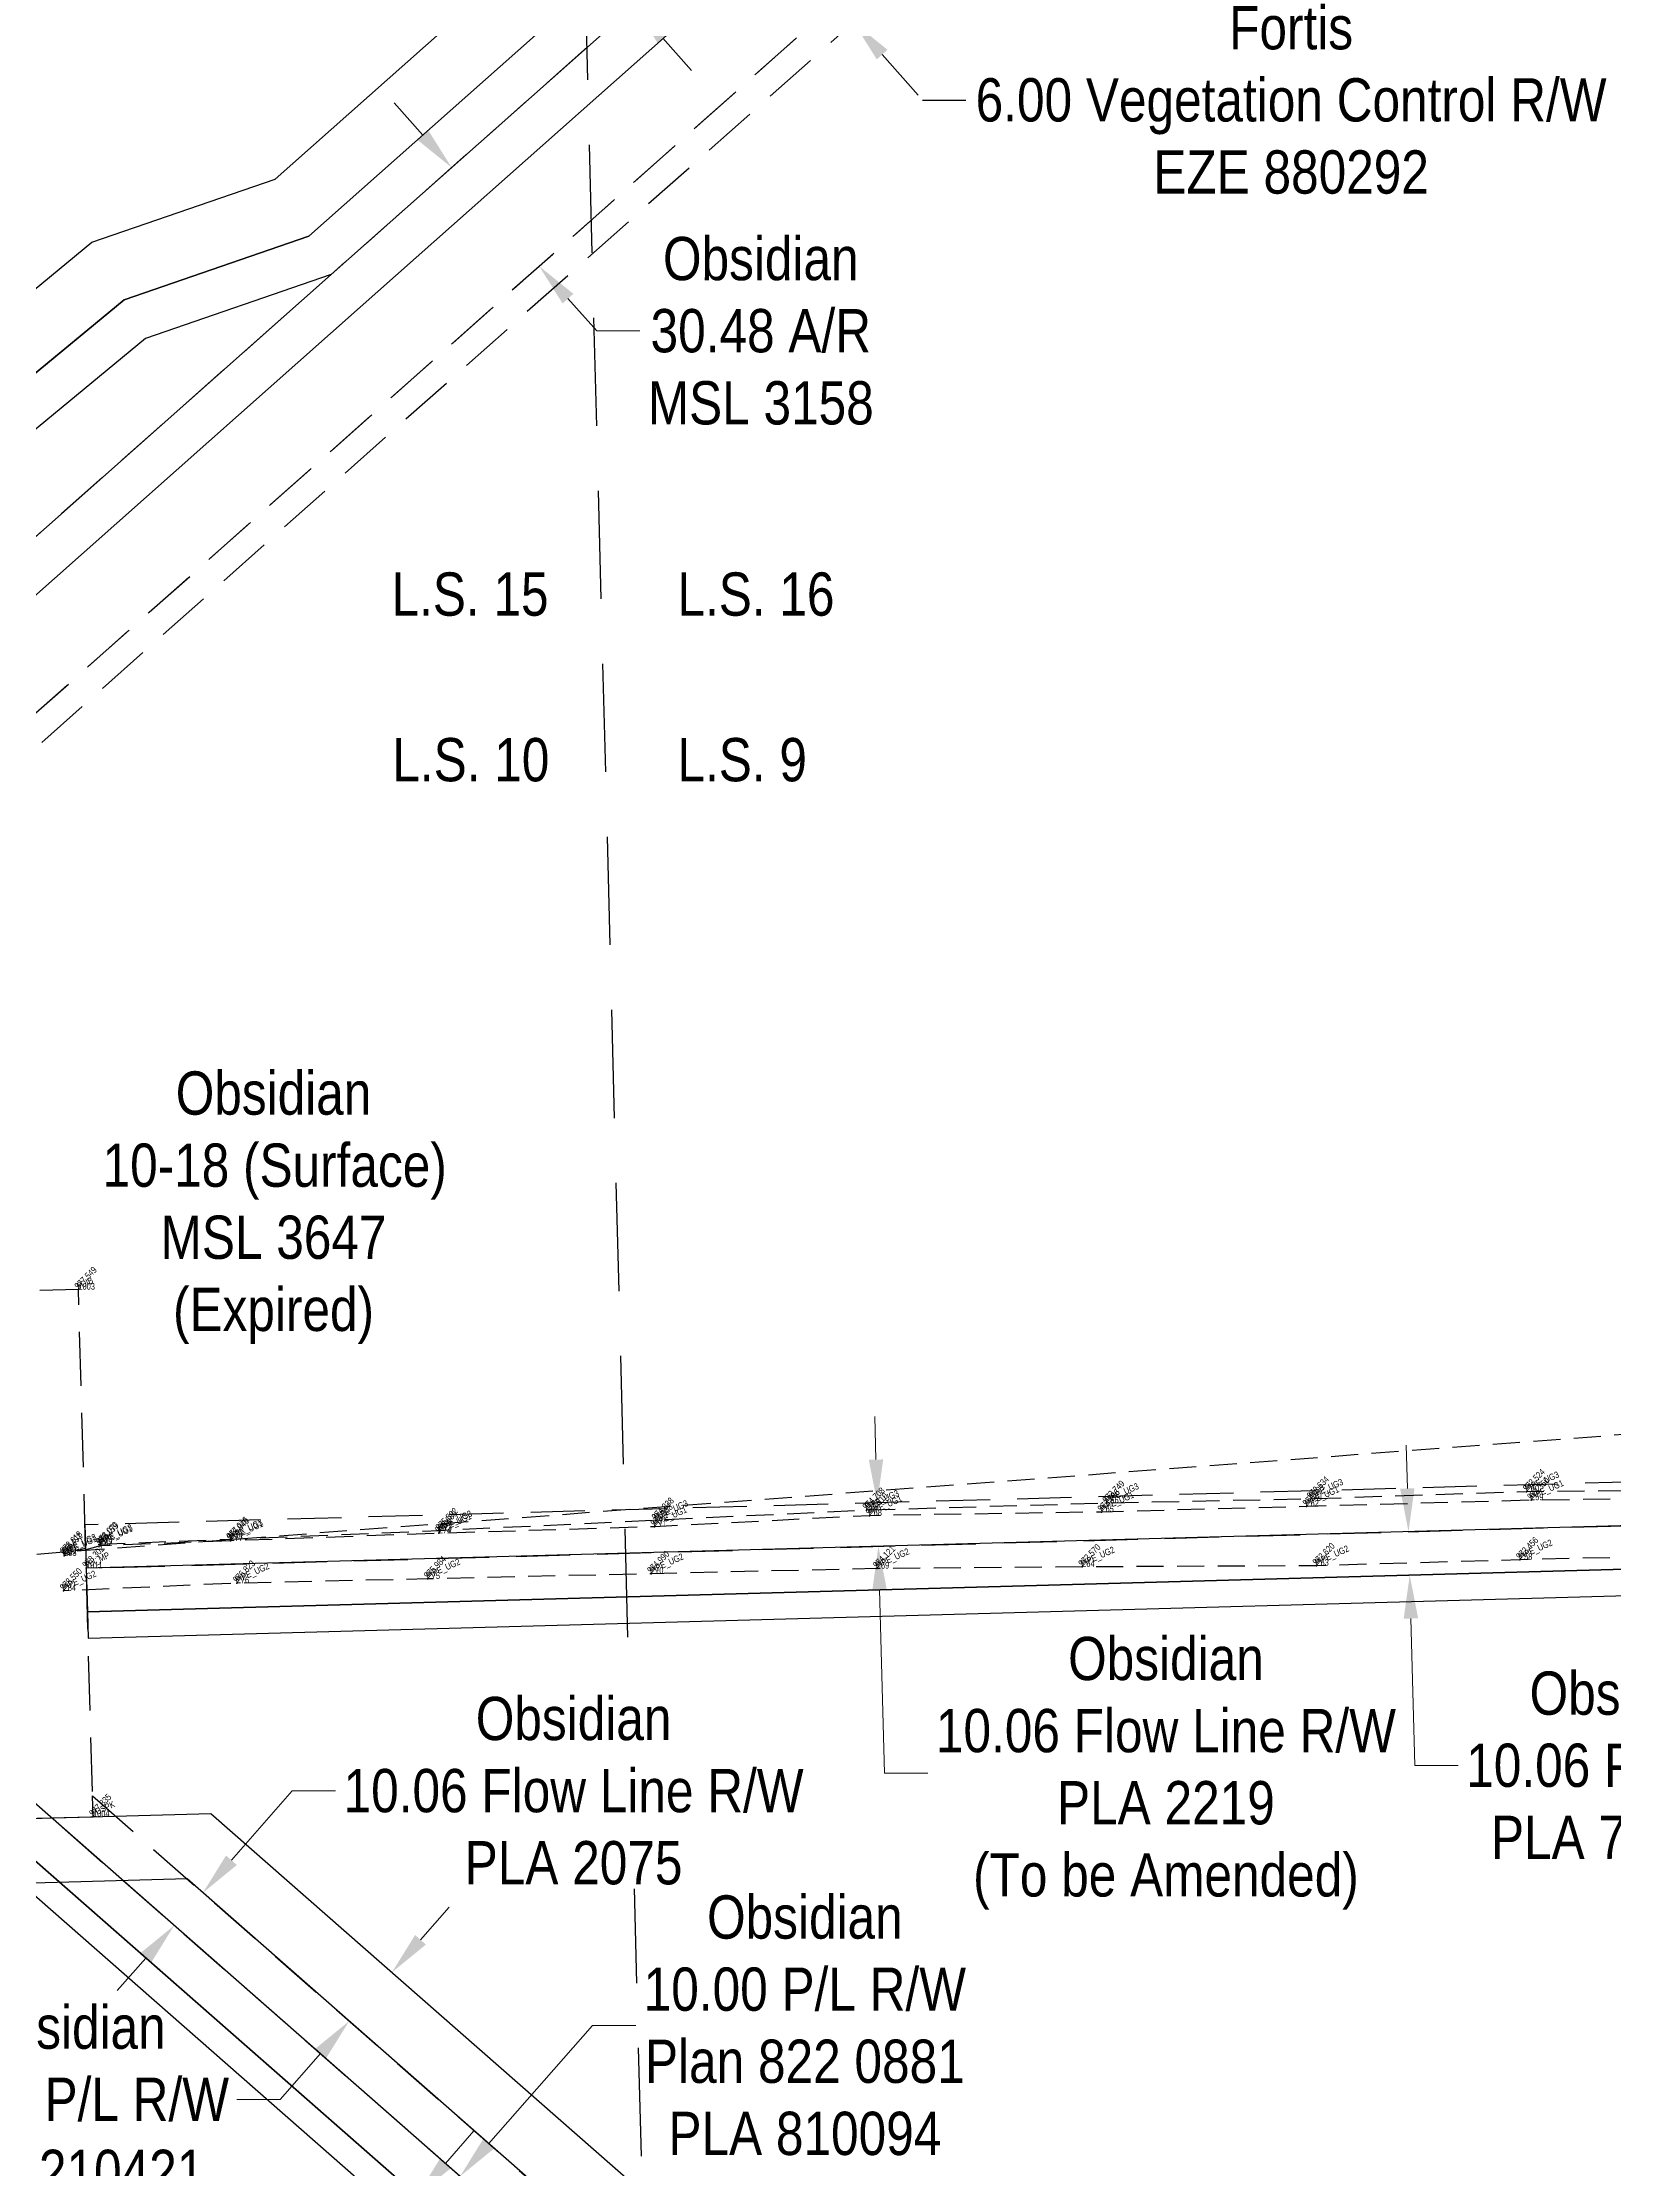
# Model space of a CAD drawing. Extents: x 623641 to 629563, y 5840932 to 5844881.
# Drawn here: x 625261.3 to 625624.6, y 5841204.8 to 5841696.3 of the extents above; entities that cross this region are included whole.
import ezdxf

# ---------------------------------------------------------------- set-up
doc = ezdxf.new("R2010")
doc.units = 0
doc.header["$LTSCALE"] = 5
doc.header["$PDSIZE"] = 0.5
for name, pattern in [('foc-ACCESSROAD', [3.75, 2.5, -1.25]), ('foc-FLOWLINE', [3.75, 2.5, -1.25]), ('foc-LSD', [8, 5, -3]), ('foc-TIELINE', [1.875, 1.25, -0.625]), ('UG_PIPE', [1.875, 1.25, -0.625])]:
    doc.linetypes.add(name, pattern=pattern)
doc.layers.get('Defpoints').update_dxf_attribs({"color": 9})
for name, color, linetype in [('AS-PIPE-UG', 44, 'UG_PIPE'), ('C-FLOWLINE', 13, 'foc-FLOWLINE'), ('C-RW', 13, 'Continuous'), ('C-WS', 13, 'foc-ACCESSROAD'), ('F-EZE', 190, 'foc-FLOWLINE'), ('L-SECTION-LSD', 7, 'foc-LSD'), ('L-TIE', 7, 'foc-TIELINE')]:
    doc.layers.add(name, color=color, linetype=linetype)
for name, color, linetype, lineweight in [('C-FLOWLINE-T', 13, 'Continuous', 9), ('C-RW-T', 13, 'Continuous', 9), ('C-WS-T', 13, 'Continuous', 9)]:
    doc.layers.add(name, color=color, linetype=linetype, lineweight=lineweight)
for name, color, linetype, plot in [('Z-DESCRIPTION', 4, 'Continuous', False), ('Z-ELEVATION', 2, 'Continuous', False), ('Z-MSPOINT', 7, 'Continuous', False), ('Z-POINTNUMBER', 6, 'Continuous', False)]:
    doc.layers.add(name, color=color, linetype=linetype, plot=plot)
doc.styles.add('100L', font='ARIALN.TTF', dxfattribs={"height": 11})
doc.styles.add('80CG', font='ARIALN.TTF', dxfattribs={"height": 10})
doc.styles.add('80L', font='ARIALN.TTF', dxfattribs={"height": 10})
doc.styles.add('DESCRIPTION', font='ARIALN.TTF', dxfattribs={"height": 2.5})
doc.styles.add('ELEVATION', font='ARIALN.TTF', dxfattribs={"height": 2.5})
doc.styles.add('POINTNUMBER', font='ARIALN.TTF', dxfattribs={"height": 2.5})
doc.dimstyles.new('Compass 5 000', dxfattribs={"dimscale": 5, "dimtxt": 9, "dimasz": 2, "dimexe": 0.2, "dimexo": 0.0625, "dimgap": 0.5, "dimtad": 0, "dimtih": 1, "dimtoh": 1, "dimzin": 0, "dimdsep": 46, "dimtxsty": '80CG', "dimcen": 0.1, "dimse1": 1, "dimse2": 1, "dimclrd": 256, "dimclrt": 256, "dimaunit": 1, "dimadec": 4, "dimazin": 0, "dimtfac": 0.06, "dimtofl": 0, "dimtmove": 0, "dimatfit": 1, "dimfxl": 0.2, "dimtolj": 1, "dimtzin": 0, "dimlwd": -1, "dimarcsym": 0})

# ---------------------------------------------------------------- blocks, each defined once
blk = doc.blocks.new('*D637')
at = {"layer": 'Defpoints', "color": 0, "transparency": 16777216}
for p in [(625495.39, 5841750.45), (625499.38, 5841745.96), (625448.75, 5841701.04)]:
    blk.add_point(p, dxfattribs=at)
at = {"layer": 'F-EZE', "transparency": 16777216}
for p, q in [((625438.13, 5841713.01), (625431.49, 5841720.49)), ((625455.39, 5841693.56), (625464.73, 5841683.03)), ((625464.73, 5841683.03), (625474.73, 5841683.03))]:
    blk.add_line(p, q, dxfattribs=at)
for points in [[(625439.38, 5841714.12), (625436.88, 5841711.91), (625444.77, 5841705.53)], [(625456.63, 5841694.67), (625454.14, 5841692.46), (625448.75, 5841701.04)]]:
    blk.add_solid(points, dxfattribs=at)
at = {"layer": 'F-EZE', "transparency": 16777216, "insert": (625549.89, 5841683.03), "char_height": 10, "attachment_point": 5, "style": '80CG'}
blk.add_mtext('\\A1;Fortis\\P6.00 Vegetation Control R/W\\PEZE 880292', dxfattribs=at)
blk = doc.blocks.new('*D598')
at = {"layer": 'C-FLOWLINE-T', "transparency": 16777216}
for p, q in [((625453.95, 5841368.83), (625453.68, 5841378.82)), ((625454.78, 5841338.78), (625455.96, 5841296.36)), ((625455.96, 5841296.36), (625465.96, 5841296.36))]:
    blk.add_line(p, q, dxfattribs=at)
for points in [[(625455.62, 5841368.87), (625452.29, 5841368.78), (625454.23, 5841358.83)], [(625456.45, 5841338.83), (625453.12, 5841338.74), (625454.51, 5841348.78)]]:
    blk.add_solid(points, dxfattribs=at)
at = {"layer": 'Defpoints', "color": 0, "transparency": 16777216}
for p in [(625427.2, 5841358.08), (625454.23, 5841358.83), (625427.48, 5841348.03)]:
    blk.add_point(p, dxfattribs=at)
at = {"layer": 'C-FLOWLINE-T', "transparency": 16777216, "insert": (625520.96, 5841296.36), "char_height": 10, "attachment_point": 5, "style": '80CG'}
blk.add_mtext('\\A1;Obsidian\\P10.06 Flow Line R/W\\PPLA 2219\\P(To be Amended)', dxfattribs=at)
blk = doc.blocks.new('*D600')
at = {"layer": 'C-FLOWLINE-T', "transparency": 16777216}
for p, q in [((625305, 5841276.24), (625319.07, 5841292.26)), ((625319.07, 5841292.26), (625329.07, 5841292.26)), ((625285.18, 5841253.64), (625278.58, 5841246.13))]:
    blk.add_line(p, q, dxfattribs=at)
for points in [[(625303.75, 5841277.33), (625306.26, 5841275.14), (625298.41, 5841268.72)], [(625283.93, 5841254.74), (625286.43, 5841252.54), (625291.77, 5841261.16)]]:
    blk.add_solid(points, dxfattribs=at)
at = {"layer": 'Defpoints', "color": 0, "transparency": 16777216}
for p in [(625285.49, 5841280.05), (625278.86, 5841272.49), (625291.77, 5841261.16)]:
    blk.add_point(p, dxfattribs=at)
at = {"layer": 'C-FLOWLINE-T', "transparency": 16777216, "insert": (625384.07, 5841292.26), "char_height": 10, "attachment_point": 5, "style": '80CG', "bg_fill": 3, "box_fill_scale": 1.1, "bg_fill_color": 256, "bg_fill_true_color": 13158600, "bg_fill_transparency": 0}
blk.add_mtext('\\A1;Obsidian\\P10.06 Flow Line R/W\\PPLA 2075', dxfattribs=at)
blk = doc.blocks.new('*D604')
at = {"layer": 'C-RW-T', "transparency": 16777216}
for p, q in [((625349.25, 5841674.93), (625342.62, 5841682.41)), ((625382.77, 5841637.16), (625389.41, 5841629.68)), ((625389.41, 5841629.68), (625399.41, 5841629.68))]:
    blk.add_line(p, q, dxfattribs=at)
for points in [[(625350.5, 5841676.04), (625348.01, 5841673.83), (625355.89, 5841667.45)], [(625384.02, 5841638.27), (625381.52, 5841636.05), (625376.13, 5841644.64)]]:
    blk.add_solid(points, dxfattribs=at)
at = {"layer": 'Defpoints', "color": 0, "transparency": 16777216}
for p in [(625344.29, 5841657.16), (625376.13, 5841644.64), (625364.53, 5841634.35)]:
    blk.add_point(p, dxfattribs=at)
at = {"layer": 'C-RW-T', "transparency": 16777216, "insert": (625427.33, 5841629.68), "char_height": 10, "attachment_point": 5, "style": '80CG'}
blk.add_mtext('\\A1;Obsidian\\P30.48 A/R\\PMSL 3158', dxfattribs=at)
blk = doc.blocks.new('*D612')
at = {"layer": 'C-RW-T', "transparency": 16777216}
for p, q in [((625479.25, 5841820.55), (625469.25, 5841820.55)), ((625494.28, 5841803.61), (625479.25, 5841820.55)), ((625514.24, 5841781.12), (625520.87, 5841773.64))]:
    blk.add_line(p, q, dxfattribs=at)
for points in [[(625495.53, 5841804.71), (625493.04, 5841802.5), (625500.92, 5841796.13)], [(625515.48, 5841782.23), (625512.99, 5841780.01), (625507.6, 5841788.6)]]:
    blk.add_solid(points, dxfattribs=at)
at = {"layer": 'Defpoints', "color": 0, "transparency": 16777216}
for p in [(625500.92, 5841796.13), (625295.46, 5841613.84), (625302.14, 5841606.31)]:
    blk.add_point(p, dxfattribs=at)
at = {"layer": 'C-RW-T', "transparency": 16777216, "insert": (625430.16, 5841820.55), "char_height": 10, "attachment_point": 5, "style": '80CG'}
blk.add_mtext('\\A1;Obsidian\\P10.06 P/L R/W\\PPLA 780289', dxfattribs=at)
blk = doc.blocks.new('*D614')
at = {"layer": 'C-RW-T', "transparency": 16777216}
for p, q in [((625348.69, 5841257.85), (625355.28, 5841265.36)), ((625325.61, 5841231.55), (625316.28, 5841220.92)), ((625316.28, 5841220.92), (625306.28, 5841220.92))]:
    blk.add_line(p, q, dxfattribs=at)
for points in [[(625347.44, 5841258.95), (625349.94, 5841256.75), (625342.09, 5841250.33)], [(625324.35, 5841232.65), (625326.86, 5841230.45), (625332.2, 5841239.06)]]:
    blk.add_solid(points, dxfattribs=at)
at = {"layer": 'Defpoints', "color": 0, "transparency": 16777216}
for p in [(625317.16, 5841272.21), (625307.27, 5841260.94), (625342.09, 5841250.33)]:
    blk.add_point(p, dxfattribs=at)
at = {"layer": 'C-RW-T', "transparency": 16777216, "insert": (625267.2, 5841220.92), "char_height": 10, "attachment_point": 5, "style": '80CG'}
blk.add_mtext('\\A1;Obsidian\\P15.00 P/L R/W\\PPLA 210421', dxfattribs=at)
blk = doc.blocks.new('*D615')
at = {"layer": 'C-RW-T', "transparency": 16777216}
for p, q in [((625364.44, 5841210.7), (625388.43, 5841238.04)), ((625388.43, 5841238.04), (625398.43, 5841238.04)), ((625344.65, 5841188.15), (625338.06, 5841180.64))]:
    blk.add_line(p, q, dxfattribs=at)
for points in [[(625363.18, 5841211.8), (625365.69, 5841209.6), (625357.84, 5841203.18)], [(625343.4, 5841189.25), (625345.9, 5841187.05), (625351.25, 5841195.67)]]:
    blk.add_solid(points, dxfattribs=at)
at = {"layer": 'Defpoints', "color": 0, "transparency": 16777216}
for p in [(625291, 5841261.84), (625284.41, 5841254.33), (625357.84, 5841203.18)]:
    blk.add_point(p, dxfattribs=at)
at = {"layer": 'C-RW-T', "transparency": 16777216, "insert": (625437.52, 5841238.04), "char_height": 10, "attachment_point": 5, "style": '80CG'}
blk.add_mtext('\\A1;Obsidian\\P10.00 P/L R/W\\PPlan 822 0881\\PPLA 810094', dxfattribs=at)
blk = doc.blocks.new('*D616')
at = {"layer": 'C-RW-T', "transparency": 16777216}
for p, q in [((625354.45, 5841206.16), (625361.05, 5841213.68)), ((625337.24, 5841186.55), (625325.09, 5841172.7)), ((625325.09, 5841172.7), (625315.09, 5841172.7))]:
    blk.add_line(p, q, dxfattribs=at)
for points in [[(625353.2, 5841207.26), (625355.7, 5841205.06), (625347.86, 5841198.65)], [(625335.98, 5841187.65), (625338.49, 5841185.45), (625343.83, 5841194.06)]]:
    blk.add_solid(points, dxfattribs=at)
at = {"layer": 'Defpoints', "color": 0, "transparency": 16777216}
for p in [(625343.83, 5841194.06), (625358.99, 5841188.87), (625354.97, 5841184.29)]:
    blk.add_point(p, dxfattribs=at)
at = {"layer": 'C-RW-T', "transparency": 16777216, "insert": (625278.78, 5841172.7), "char_height": 10, "attachment_point": 5, "style": '80CG'}
blk.add_mtext('\\A1;Obsidian\\P6.10 P/L R/W\\PPLA 4375', dxfattribs=at)
blk = doc.blocks.new('*D618')
at = {"layer": 'C-RW-T', "transparency": 16777216}
for p, q in [((625576.75, 5841362.17), (625576.47, 5841372.16)), ((625577.58, 5841332.12), (625578.52, 5841298.12)), ((625578.52, 5841298.12), (625588.52, 5841298.12))]:
    blk.add_line(p, q, dxfattribs=at)
for points in [[(625578.41, 5841362.21), (625575.08, 5841362.12), (625577.02, 5841352.17)], [(625579.25, 5841332.17), (625575.91, 5841332.07), (625577.3, 5841342.12)]]:
    blk.add_solid(points, dxfattribs=at)
at = {"layer": 'Defpoints', "color": 0, "transparency": 16777216}
for p in [(625577.02, 5841352.17), (625648.4, 5841354.14), (625648.68, 5841344.09)]:
    blk.add_point(p, dxfattribs=at)
at = {"layer": 'C-RW-T', "transparency": 16777216, "insert": (625627.61, 5841298.12), "char_height": 10, "attachment_point": 5, "style": '80CG'}
blk.add_mtext('\\A1;Obsidian\\P10.06 P/L R/W\\PPLA 780287', dxfattribs=at)
blk = doc.blocks.new('*D628')
at = {"layer": 'C-RW-T', "transparency": 16777216}
for p, q in [((625374.83, 5841731.06), (625364.83, 5841731.06)), ((625384.76, 5841719.87), (625374.83, 5841731.06)), ((625404.7, 5841697.39), (625411.34, 5841689.91))]:
    blk.add_line(p, q, dxfattribs=at)
for points in [[(625386, 5841720.98), (625383.51, 5841718.77), (625391.39, 5841712.39)], [(625405.95, 5841698.5), (625403.46, 5841696.29), (625398.07, 5841704.87)]]:
    blk.add_solid(points, dxfattribs=at)
at = {"layer": 'Defpoints', "color": 0, "transparency": 16777216}
for p in [(625405.66, 5841725.05), (625412.34, 5841717.53), (625391.39, 5841712.39)]:
    blk.add_point(p, dxfattribs=at)
at = {"layer": 'C-RW-T', "transparency": 16777216, "insert": (625325.75, 5841731.06), "char_height": 10, "attachment_point": 5, "style": '80CG'}
blk.add_mtext('\\A1;Obsidian\\P10.06 P/L R/W\\PPlan 4505 NY\\PPLA 2272', dxfattribs=at)

msp = doc.modelspace()

# ---------------------------------------------------------------- linework, layer by layer
at = {"layer": 'AS-PIPE-UG', "flags": 128}
for points in [[(625891.596, 5841452.595), (625892.328, 5841446.692), (625895.236, 5841435.265), (625903.335, 5841385.014), (625903.879, 5841376.945), (625904.052, 5841375.045), (625903.056, 5841374.508), (625891.672, 5841373.368), (625866.648, 5841372.896), (625840.159, 5841370.973), (625825.218, 5841368.904), (625813.297, 5841367.066), (625805.455, 5841366.79), (625752.719, 5841364.508), (625703.695, 5841362.992), (625653.646, 5841361.801), (625604.311, 5841361.416), (625554.408, 5841359.713), (625507.158, 5841358.739), (625451.739, 5841357.127), (625402.997, 5841354.794), (625353.066, 5841352.395), (625304.702, 5841350.361), (625274.602, 5841349.213), (625266.269, 5841347.021)], [(626857.153, 5841417.368), (626853.072, 5841415.72), (626843.406, 5841411.144), (626826.634, 5841404.687), (626800.105, 5841400.162), (626774.723, 5841398.764), (626748.145, 5841398.158), (626713.273, 5841397.626), (626609.393, 5841395.335), (626494.269, 5841391.23), (626407.654, 5841386.618), (626329.632, 5841387.225), (626301.626, 5841385.786), (626207.832, 5841384.073), (626143.092, 5841381.014), (626084.366, 5841379.136), (626021.693, 5841377.112), (625960.703, 5841375.566), (625891.648, 5841372.586), (625844.726, 5841368.925), (625825.431, 5841366.413), (625807.614, 5841364.423), (625752.854, 5841362.425), (625704.746, 5841361.894), (625654.163, 5841360.094), (625605.341, 5841359.454), (625553.438, 5841357.989), (625506.039, 5841356.718), (625452.454, 5841355.87), (625402.737, 5841353.303), (625352.943, 5841351.793), (625304.81, 5841350.056), (625274.625, 5841348.925), (625266.332, 5841346.594)], [(626324.491, 5841285.236), (626319.613, 5841298.48), (626316.601, 5841307.969), (626310.404, 5841366.332), (626309.803, 5841370.461), (626309.437, 5841373.542), (626308.351, 5841374.844), (626303.974, 5841375.221), (626295.144, 5841375.276), (626247.399, 5841373.653), (626201.412, 5841372.923), (626143.875, 5841375.11), (626088.256, 5841372.349), (626011.619, 5841370.218), (625961.987, 5841368.882), (625905.534, 5841365.171), (625863.523, 5841363.147), (625842.397, 5841360.812), (625833.227, 5841358.621), (625813.911, 5841353.783), (625795.785, 5841352.025), (625752.759, 5841349.851), (625705.775, 5841347.541), (625652.632, 5841346.86), (625602.77, 5841345.673), (625555.735, 5841344.308), (625501.606, 5841344.039), (625454.143, 5841343.643), (625401.973, 5841342.458), (625350.345, 5841341.256), (625306.224, 5841340.269), (625266.22, 5841338.503)]]:
    msp.add_lwpolyline(points, dxfattribs=at)
at = {"layer": 'C-FLOWLINE', "flags": 128}
msp.add_lwpolyline([(625798.993, 5841368.373), (625271.147, 5841353.763), (625271.429, 5841343.711), (625804.28, 5841358.459)], close=True, dxfattribs=at)
at = {"layer": 'C-FLOWLINE'}
msp.add_lwpolyline([(625472.537, 5841102.528), (625263.428, 5841286.037), (625273.014, 5841286.302), (625272.881, 5841291.121), (625473.721, 5841114.868)], dxfattribs=at)
at = {"layer": 'C-RW', "flags": 128}
for points in [[(625838.391, 5842082.082), (625813.833, 5842060.295), (625784.336, 5842034.124), (625718.879, 5841976.047), (625629.524, 5841896.773), (625512.468, 5841792.917), (625334.714, 5841635.211), (625235.9, 5841547.541), (625221.33, 5841534.614), (625220.877, 5841547.667), (625235.447, 5841560.594), (625328.034, 5841642.739), (625505.788, 5841800.445), (625622.845, 5841904.3), (625660.393, 5841937.614), (625675.604, 5841951.109), (625702.426, 5841974.907), (625783.995, 5842047.276), (625813.493, 5842073.447), (625822.758, 5842081.667)], [(625218.863, 5841605.743), (625272.72, 5841650.188), (625315.141, 5841664.806), (625484.043, 5841814.661)], [(625209.729, 5841578.744), (625280.178, 5841636.882), (625322.862, 5841651.592), (625497.064, 5841806.149)], [(625497.064, 5841806.149), (625322.862, 5841651.592), (625280.178, 5841636.882), (625234.246, 5841598.977)], [(625505.788, 5841800.445), (625328.034, 5841642.739), (625285.174, 5841627.969), (625210.168, 5841566.069)], [(625899.004, 5841095.797), (625835.084, 5841323.37), (625812.952, 5841358.699), (625271.429, 5841343.711), (625271.707, 5841333.658), (625807.476, 5841348.487), (625825.795, 5841319.238), (625888.884, 5841095.634)]]:
    msp.add_lwpolyline(points, dxfattribs=at)
at = {"layer": 'C-RW'}
for points in [[(625465.927, 5841095.028), (625185.217, 5841341.373), (625184.888, 5841354.962), (625472.537, 5841102.528)], [(625473.721, 5841114.868), (625294.776, 5841271.906), (625188.154, 5841268.949), (625187.2, 5841303.323), (625202.189, 5841303.739), (625202.727, 5841284.354), (625300.243, 5841287.059), (625486.482, 5841123.619)], [(625459.342, 5841092.694), (625239.774, 5841285.382), (625248.736, 5841285.63), (625465.927, 5841095.028)]]:
    msp.add_lwpolyline(points, dxfattribs=at)
at = {"layer": 'C-RW', "flags": 128}
msp.add_lwpolyline([(625271.876, 5841327.563), (625811.225, 5841342.491), (625807.476, 5841348.487), (625271.707, 5841333.658)], close=True, dxfattribs=at)
at = {"layer": 'C-WS', "flags": 128}
for points in [[(624901.09, 5841263.948), (624990.146, 5841342.959), (625029.632, 5841377.992), (625040.849, 5841387.943), (625065.049, 5841409.415), (625076.308, 5841419.404), (625087.938, 5841429.723), (625091.65, 5841433.016), (625099.206, 5841439.719), (625103.713, 5841443.718), (625116.613, 5841455.163), (625124.14, 5841461.841), (625196.306, 5841525.867), (625211.108, 5841539), (625220.877, 5841547.667), (625328.034, 5841642.739), (625505.788, 5841800.445), (625622.845, 5841904.3), (625660.393, 5841937.614), (625675.604, 5841951.109), (625702.426, 5841974.907), (625783.995, 5842047.275), (625813.493, 5842073.447), (625822.758, 5842081.667)], [(625870.131, 5842082.926), (625814.524, 5842033.59), (625785.026, 5842007.419), (625752.276, 5841978.362), (625643.085, 5841881.487), (625622.373, 5841863.11), (625614.822, 5841856.411), (625614.331, 5841855.976), (625590.31, 5841834.663), (625526.03, 5841777.632), (625222.25, 5841508.114), (625212.48, 5841499.446), (625197.678, 5841486.314), (625145.26, 5841439.808), (625137.733, 5841433.13), (625121.396, 5841418.635), (625098.5, 5841398.321), (625087.24, 5841388.332), (625049.899, 5841355.202), (624991.17, 5841303.097), (624902.57, 5841224.491)]]:
    msp.add_lwpolyline(points, dxfattribs=at)
msp.add_lwpolyline([(625157.375, 5841405.025), (625132.593, 5841428.569), (625109.718, 5841408.274), (625117.437, 5841400.941), (625122.076, 5841233.353), (625189.086, 5841235.208), (625187.737, 5841283.942), (625273.014, 5841286.302), (625269.642, 5841408.133)], close=True, dxfattribs=at)
at = {"layer": 'F-EZE', "flags": 128}
msp.add_lwpolyline([(625237.089, 5841513.252), (625222.52, 5841500.327), (625222.25, 5841508.114), (625236.819, 5841521.039), (625526.03, 5841777.632), (625590.31, 5841834.663), (625592.53, 5841828.607), (625530.014, 5841773.141), (625237.089, 5841513.252)], close=True, dxfattribs=at)
at = {"layer": 'L-SECTION-LSD'}
msp.add_line((625380.464, 5841952.615), (625401.186, 5841148.484), dxfattribs=at)
at = {"layer": 'L-TIE'}
msp.add_line((625185.206, 5841341.367), (625822.291, 5841389.438), dxfattribs=at)
at = {"layer": 'Z-MSPOINT'}
for p in [(625269.631, 5841408.118, 977.549), (625604.311, 5841361.416, 972.524), (625451.739, 5841357.127, 974.708), (625452.454, 5841355.87, 974.31), (625506.039, 5841356.718, 972.786), (625507.158, 5841358.739, 972.749), (625553.438, 5841357.989, 972.701), (625554.408, 5841359.713, 972.634), (625605.341, 5841359.454, 972.35), (625352.943, 5841351.793, 975.689), (625353.066, 5841352.395, 975.592), (625402.737, 5841353.303, 974.938), (625402.997, 5841354.794, 974.838), (625266.269, 5841347.021, 978.618), (625266.332, 5841346.594, 978.492), (625274.602, 5841349.213, 978.07), (625274.625, 5841348.925, 978.159), (625304.702, 5841350.361, 977.026), (625304.81, 5841350.056, 976.94), (625271.418, 5841343.705, 978.302), (625350.345, 5841341.256, 975.984), (625401.973, 5841342.458, 974.99), (625454.143, 5841343.643, 974.121), (625501.606, 5841344.039, 972.57), (625555.735, 5841344.308, 972.62), (625602.77, 5841345.673, 972.456), (625266.22, 5841338.503, 978.55), (625306.224, 5841340.269, 976.823), (625273.003, 5841286.305, 977.835)]:
    msp.add_point(p, dxfattribs=at)

# ---------------------------------------------------------------- texts
at = {"layer": 'C-WS-T', "insert": (625274.537, 5841458.551), "char_height": 9.99645, "attachment_point": 1, "style": '80L'}
msp.add_mtext_dynamic_manual_height_columns('\\pi17.58847;Obsidian\\P\\pi0.67769;10-18 (Surface)\\P\\pi14.0938;MSL 3647\\P\\pi16.96454;(Expired)', width=78.99495, gutter_width=50, heights=[0], dxfattribs=at)
at = {"layer": 'Z-DESCRIPTION', "style": 'DESCRIPTION'}
for s, p in [('FDIB', (625269.631, 5841408.118)), ('PIPE_UG3', (625604.311, 5841361.416)), ('PIPE_UG3', (625451.739, 5841357.127)), ('PIPE_UG1', (625506.039, 5841356.718)), ('PIPE_UG3', (625507.158, 5841358.739)), ('PIPE_UG1', (625553.438, 5841357.989)), ('PIPE_UG3', (625554.408, 5841359.713)), ('PIPE_UG1', (625605.341, 5841359.454)), ('PIPE_UG1', (625352.943, 5841351.793)), ('PIPE_UG3', (625353.066, 5841352.395)), ('PIPE_UG1', (625402.737, 5841353.303)), ('PIPE_UG3', (625402.997, 5841354.794)), ('PIPE_UG1', (625452.454, 5841355.87)), ('PIPE_UG3', (625266.269, 5841347.021)), ('PIPE_UG1', (625266.332, 5841346.594)), ('PIPE_UG3', (625274.602, 5841349.213)), ('PIPE_UG1', (625274.625, 5841348.925)), ('PIPE_UG3', (625304.702, 5841350.361)), ('PIPE_UG1', (625304.81, 5841350.056)), ('PLI_MP', (625271.418, 5841343.705)), ('PIPE_UG2', (625401.973, 5841342.458)), ('PIPE_UG2', (625454.143, 5841343.643)), ('PIPE_UG2', (625501.606, 5841344.039)), ('PIPE_UG2', (625555.735, 5841344.308)), ('PIPE_UG2', (625602.77, 5841345.673)), ('PIPE_UG2', (625266.22, 5841338.503)), ('PIPE_UG2', (625306.224, 5841340.269)), ('PIPE_UG2', (625350.345, 5841341.256)), ('FDSPK', (625273.003, 5841286.305))]:
    msp.add_text(s, height=1.5, rotation=24, dxfattribs=at).set_placement(p)
at = {"layer": 'Z-ELEVATION', "style": 'ELEVATION'}
for s, p in [('977.549', (625269.631, 5841408.118)), ('972.524', (625604.311, 5841361.416)), ('974.708', (625451.739, 5841357.127)), ('974.310', (625452.454, 5841355.87)), ('972.786', (625506.039, 5841356.718)), ('972.749', (625507.158, 5841358.739)), ('972.701', (625553.438, 5841357.989)), ('972.634', (625554.408, 5841359.713)), ('972.350', (625605.341, 5841359.454)), ('975.689', (625352.943, 5841351.793)), ('975.592', (625353.066, 5841352.395)), ('974.938', (625402.737, 5841353.303)), ('974.838', (625402.997, 5841354.794)), ('978.618', (625266.269, 5841347.021)), ('978.492', (625266.332, 5841346.594)), ('978.070', (625274.602, 5841349.213)), ('978.159', (625274.625, 5841348.925)), ('977.026', (625304.702, 5841350.361)), ('976.940', (625304.81, 5841350.056)), ('978.302', (625271.418, 5841343.705)), ('975.984', (625350.345, 5841341.256)), ('974.990', (625401.973, 5841342.458)), ('974.121', (625454.143, 5841343.643)), ('972.570', (625501.606, 5841344.039)), ('972.620', (625555.735, 5841344.308)), ('972.456', (625602.77, 5841345.673)), ('978.550', (625266.22, 5841338.503)), ('976.823', (625306.224, 5841340.269)), ('977.835', (625273.003, 5841286.305))]:
    msp.add_text(s, height=1.5, rotation=44.99999, dxfattribs=at).set_placement(p)
at = {"layer": 'Z-POINTNUMBER', "style": 'POINTNUMBER'}
for s, p in [('1003', (625269.631, 5841408.118)), ('261', (625554.408, 5841359.713)), ('260', (625604.311, 5841361.416)), ('259', (625605.341, 5841359.454)), ('272', (625402.997, 5841354.794)), ('267', (625451.739, 5841357.127)), ('268', (625452.454, 5841355.87)), ('265', (625506.039, 5841356.718)), ('266', (625507.158, 5841358.739)), ('262', (625553.438, 5841357.989)), ('278', (625304.702, 5841350.361)), ('277', (625304.81, 5841350.056)), ('274', (625352.943, 5841351.793)), ('273', (625353.066, 5841352.395)), ('271', (625402.737, 5841353.303)), ('280', (625266.269, 5841347.021)), ('283', (625266.332, 5841346.594)), ('279', (625274.602, 5841349.213)), ('282', (625274.625, 5841348.925)), ('258', (625602.77, 5841345.673)), ('1011', (625271.418, 5841343.705)), ('276', (625306.224, 5841340.269)), ('275', (625350.345, 5841341.256)), ('270', (625401.973, 5841342.458)), ('269', (625454.143, 5841343.643)), ('264', (625501.606, 5841344.039)), ('263', (625555.735, 5841344.308)), ('284', (625266.22, 5841338.503)), ('1004', (625273.003, 5841286.305))]:
    msp.add_text(s, height=1.5, dxfattribs=at).set_placement(p)

# ---------------------------------------------------------------- dimensions: what is measured, and where the dimension line sits
at = {"layer": 'C-FLOWLINE-T', "color": 6}
dim = msp.add_linear_dim(base=(625454.23, 5841358.831), p1=(625427.476, 5841348.03), p2=(625427.198, 5841358.082), angle=91.58537, text='Obsidian\\P10.06 Flow Line R/W\\PPLA 2219\\P(To be Amended)', dimstyle='Compass 5 000', dxfattribs=at)
dim.commit()
dim.dimension.update_dxf_attribs({"geometry": '*D598', "text_midpoint": (625520.959, 5841296.36), "dimtype": 161})
at = {"layer": 'C-RW-T'}
dim = msp.add_linear_dim(base=(625500.92, 5841796.128), p1=(625302.14, 5841606.311), p2=(625295.461, 5841613.839), angle=131.58016, text='Obsidian\\P10.06 P/L R/W\\PPLA 780289', dimstyle='Compass 5 000', dxfattribs=at)
dim.commit()
dim.dimension.update_dxf_attribs({"geometry": '*D612', "text_midpoint": (625430.165, 5841820.552), "dimtype": 161})
at = {"layer": 'C-RW-T', "color": 5}
dim = msp.add_linear_dim(base=(625391.392, 5841712.393), p1=(625412.336, 5841717.533), p2=(625405.663, 5841725.055), angle=131.58024, text='Obsidian\\P10.06 P/L R/W\\PPlan 4505 NY\\PPLA 2272', dimstyle='Compass 5 000', dxfattribs=at)
dim.commit()
dim.dimension.update_dxf_attribs({"geometry": '*D628', "text_midpoint": (625325.748, 5841731.055), "dimtype": 161})
at = {"layer": 'C-RW-T'}
dim = msp.add_aligned_dim(p1=(625344.29, 5841657.161), p2=(625364.531, 5841634.347), distance=15.509, text='Obsidian\\P30.48 A/R\\PMSL 3158', dimstyle='Compass 5 000', dxfattribs=at)
dim.commit()
dim.dimension.update_dxf_attribs({"geometry": '*D604', "text_midpoint": (625427.332, 5841629.68)})
at = {"layer": 'C-RW-T', "color": 6}
for base, p1, p2, angle, text, picture, middle in [((625577.024, 5841352.169), (625648.675, 5841344.092), (625648.397, 5841354.144), 91.58537, 'Obsidian\\P10.06 P/L R/W\\PPLA 780287', '*D618', (625627.606, 5841298.117)), ((625343.833, 5841194.062), (625358.991, 5841188.873), (625354.969, 5841184.289), 228.73055, 'Obsidian\\P6.10 P/L R/W\\PPLA 4375', '*D616', (625278.776, 5841172.699))]:
    dim = msp.add_linear_dim(base=base, p1=p1, p2=p2, angle=angle, text=text, dimstyle='Compass 5 000', dxfattribs=at)
    dim.commit()
    dim.dimension.update_dxf_attribs({"geometry": picture, "text_midpoint": middle, "dimtype": 161})
at = {"layer": 'F-EZE', "color": 3}
dim = msp.add_linear_dim(base=(625448.75, 5841701.041), p1=(625495.392, 5841750.45), p2=(625499.376, 5841745.958), angle=311.58006, text='Fortis\\P6.00 Vegetation Control R/W\\PEZE 880292', dimstyle='Compass 5 000', dxfattribs=at)
dim.commit()
dim.dimension.update_dxf_attribs({"geometry": '*D637', "text_midpoint": (625549.885, 5841683.032), "dimtype": 161})

# ---------------------------------------------------------------- next in the draw order: texts
at = {"layer": 'L-SECTION-LSD', "attachment_point": 1, "style": '100L', "bg_fill": 3, "box_fill_scale": 1.5, "bg_fill_color": 256, "bg_fill_transparency": 0}
for s, width, insert, char_height in [('\\pi1.85822;L.S. 15', 36.85945, (625340.135, 5841573.873), 9.99645), ('L.S. 16', 36.94144, (625408.071, 5841573.873), 9.9965), ('\\pi2.04147;L.S. 10', 36.95405, (625340.135, 5841535.602), 9.99645), ('L.S. 9', 30.52728, (625408.071, 5841535.602), 9.9965)]:
    msp.add_mtext_dynamic_manual_height_columns(s, width=width, gutter_width=55, heights=[0], dxfattribs=dict(at, insert=insert, char_height=char_height))

# ---------------------------------------------------------------- next in the draw order: dimensions: what is measured, and where the dimension line sits
at = {"layer": 'C-FLOWLINE-T', "color": 6}
dim = msp.add_linear_dim(base=(625291.775, 5841261.16), p1=(625285.493, 5841280.052), p2=(625278.86, 5841272.494), angle=228.73055, text='Obsidian\\P10.06 Flow Line R/W\\PPLA 2075', dimstyle='Compass 5 000', override={"dimtfill": 1}, dxfattribs=at)
dim.commit()
dim.dimension.update_dxf_attribs({"geometry": '*D600', "text_midpoint": (625384.066, 5841292.259), "dimtype": 161})

# ---------------------------------------------------------------- next in the draw order: dimensions: what is measured, and where the dimension line sits
at = {"layer": 'C-RW-T', "color": 6}
for base, p1, p2, text, picture, middle in [((625357.841, 5841203.182), (625284.405, 5841254.328), (625290.999, 5841261.841), 'Obsidian\\P10.00 P/L R/W\\PPlan 822 0881\\PPLA 810094', '*D615', (625437.518, 5841238.039)), ((625342.092, 5841250.333), (625307.272, 5841260.94), (625317.162, 5841272.21), 'Obsidian\\P15.00 P/L R/W\\PPLA 210421', '*D614', (625267.197, 5841220.924))]:
    dim = msp.add_linear_dim(base=base, p1=p1, p2=p2, angle=48.73055, text=text, dimstyle='Compass 5 000', dxfattribs=at)
    dim.commit()
    dim.dimension.update_dxf_attribs({"geometry": picture, "text_midpoint": middle, "dimtype": 161})

doc.saveas('drawing.dxf')
